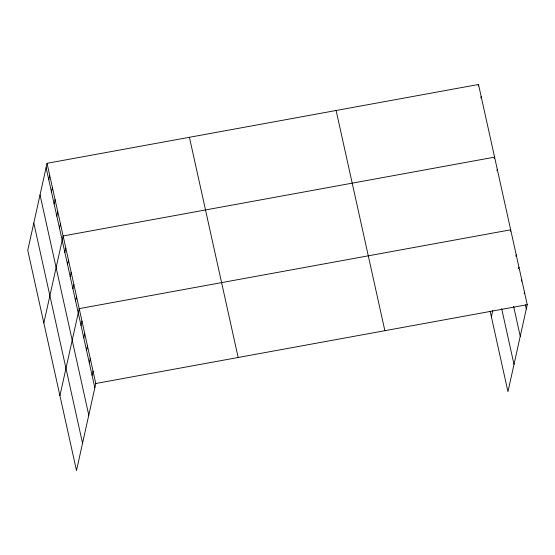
<?xml version="1.0" encoding="UTF-8"?>
<svg xmlns="http://www.w3.org/2000/svg" width="555" height="555" viewBox="0 0 555 555"><rect width="100%" height="100%" fill="white"/><g stroke="black" fill="none" stroke-linecap="round" stroke-linejoin="round"><path stroke-width="0.83" d="M47.043 163.302L27.75 250.319L76.5 470.522L95.786 383.498L47.043 163.302L478.5 84.478L527.25 304.681L507.957 391.698L490.134 311.175M48.764 179.737L49.721 175.415M51.448 191.843L52.406 187.528M54.126 203.956L55.084 199.633M56.811 216.068L57.769 211.746M59.489 228.174L60.446 223.859M43.838 322.989L63.131 235.965L494.588 157.148L494.269 158.584M64.852 252.4L65.809 248.078M67.53 264.513L68.494 260.191M70.214 276.619L71.172 272.304M72.892 288.732L73.85 284.41M75.577 300.845L76.534 296.523M59.926 395.653L79.212 308.635L510.676 229.812L510.357 231.248M81.023 325.431L81.98 321.109M83.784 337.912L84.742 333.59M86.545 350.385L87.503 346.07M89.306 362.866L90.264 358.544M92.068 375.34L93.025 371.024M478.181 85.921L478.5 84.478M480.866 98.034L481.185 96.591M496.954 170.697L497.273 169.254M491.383 316.829L492.771 310.592M515.879 256.209L516.199 254.766M518.641 268.682L518.96 267.246M521.409 281.163L521.728 279.72M524.17 293.644L524.489 292.201M95.786 383.498L527.25 304.681M525.37 304.841L526.293 308.996M513.611 306.339L520.243 336.288M501.671 308.67L514.006 364.406M336.122 110.494L384.865 330.69M189.422 137.293L238.171 357.489M46.086 167.624L94.829 387.82M40.036 194.916L88.779 415.112M33.799 223.034L82.549 443.23"/></g></svg>
